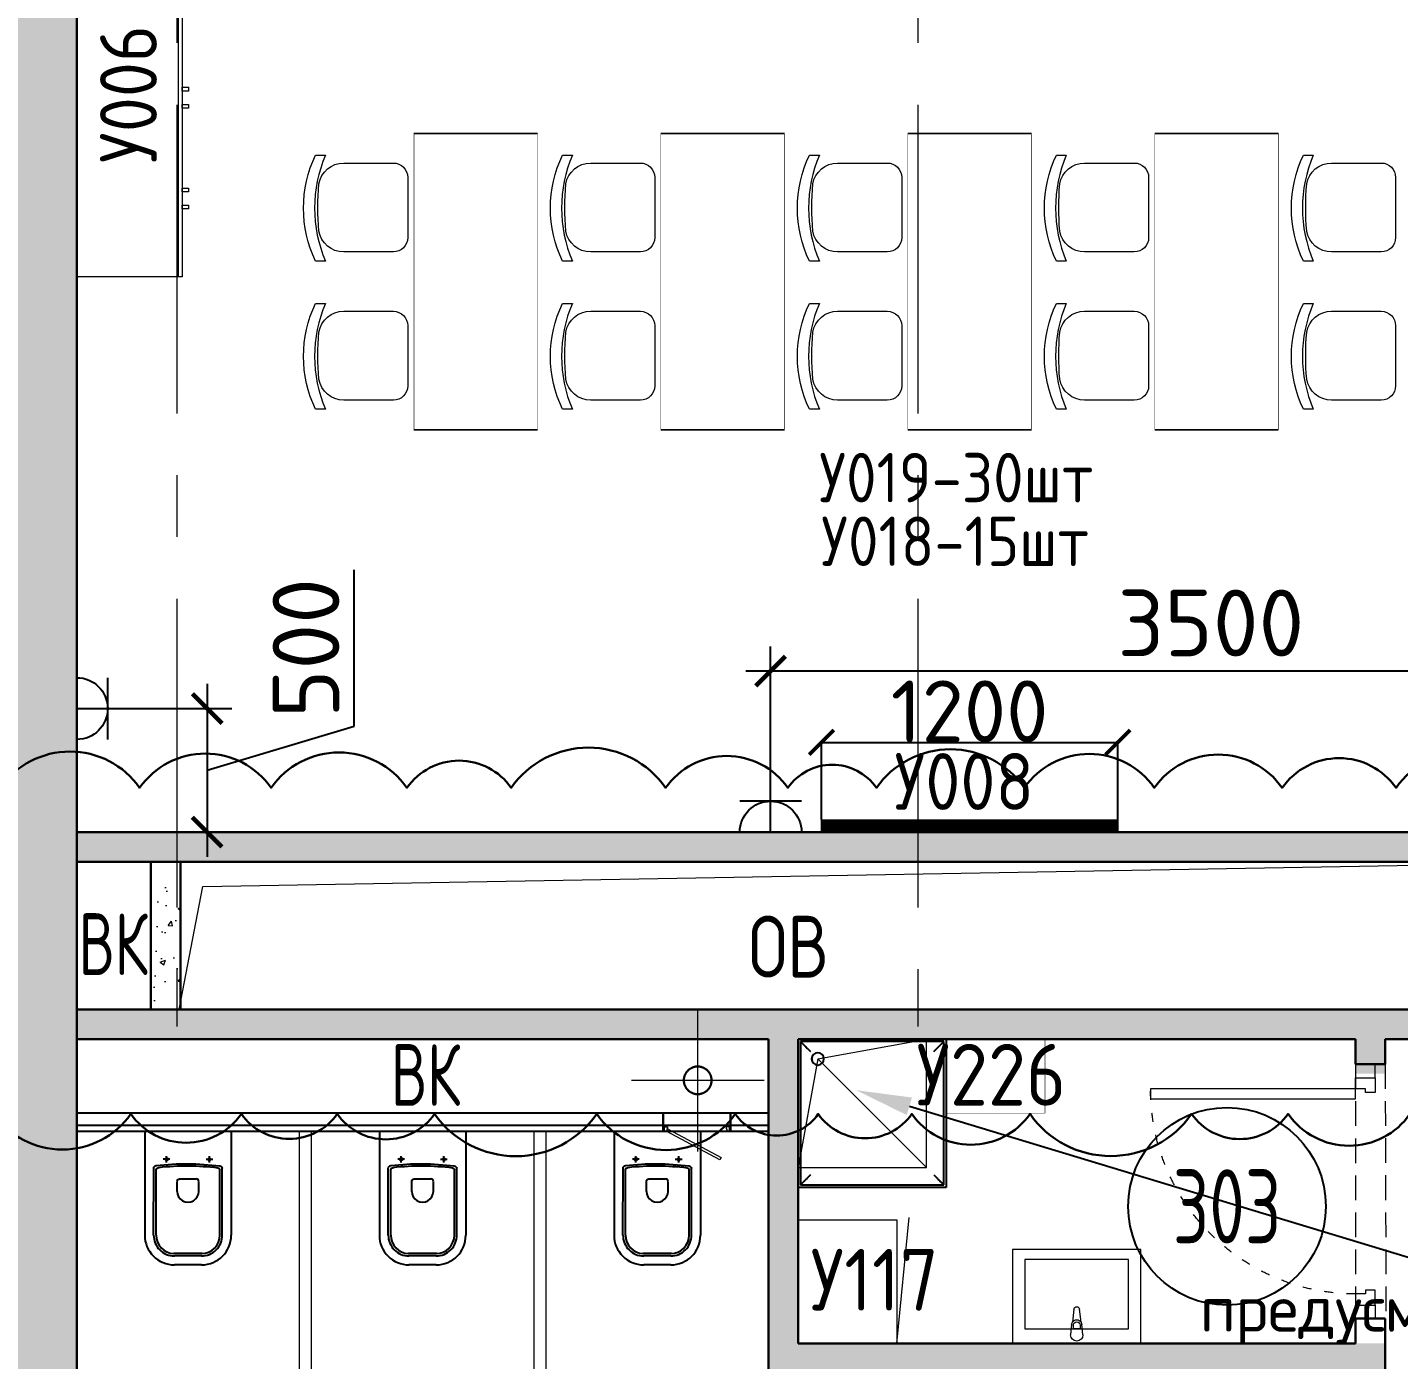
# Model space of a CAD drawing. Header units: millimetres. Extents: x -8417289 to 9420486, y 0 to 166066.
# Drawn here: x 75037 to 80590, y 77283 to 82676 of the extents above; entities that cross this region are included whole.
import ezdxf
from ezdxf import colors
from ezdxf.entities.mleader import LeaderData, LeaderLine
from ezdxf.enums import TextEntityAlignment as Align
from ezdxf.math import Vec2, Vec3

# ---------------------------------------------------------------- set-up
doc = ezdxf.new("R2010")
doc.units = ezdxf.units.MM
doc.header["$MEASUREMENT"] = 0
doc.set_wipeout_variables(frame=1)
doc.header["$PDMODE"] = 3
doc.header["$PDSIZE"] = -4
for name, pattern in [('ACAD_ISO03W100', [30, 12, -18]), ('ADSK_Штриховая_ш2 п1', [3, 2, -1]), ('CENTER', [2, 1.25, -0.25, 0.25, -0.25])]:
    doc.linetypes.add(name, pattern=pattern)
doc.layers.get('0').update_dxf_attribs({"color": 250, "lineweight": 9})
doc.layers.get('Defpoints').update_dxf_attribs({"color": 6})
for name, color, linetype, lineweight in [('АР_Двери', 175, 'Continuous', 18), ('АР_Маркер экспликации', 239, 'Continuous', 13), ('АР_Номер помещения', 1, 'Continuous', 25), ('АР_Оси', 195, 'Continuous', 9), ('АР_Перегородки газоблок', 165, 'Continuous', 30), ('АР_Перегородки газоблок_Штрих', 165, 'Continuous', 5), ('АР_Перегородки сантехнические', 216, 'Continuous', 9), ('АР_Сущ Несущая стена', 216, 'Continuous', 30), ('АР_тонкая линия', 250, 'Continuous', 0), ('АР_Штриховка монолит', 250, 'Continuous', 9), ('Подвал', 250, 'Continuous', 30), ('ТХ_мебель передв', 250, 'Continuous', 13)]:
    doc.layers.add(name, color=color, linetype=linetype, lineweight=lineweight)
for name, color, linetype in [('АР_Отверстия', 251, 'Continuous'), ('ТХ_мебель передв_поз', 251, 'Continuous'), ('ТХ_привязки_ЭО', 96, 'Continuous'), ('ТХ_примечание', 40, 'Continuous'), ('ТХ_размеры', 240, 'Continuous'), ('ТХ_розетки ЭО', 86, 'Continuous'), ('ТХ_сантехника', 253, 'Continuous')]:
    doc.layers.add(name, color=color, linetype=linetype)
doc.styles.add('GOST 2.304', font='CS_Gost2304.shx')
doc.styles.add('gost_A', font='CS_Gost2304.shx', dxfattribs={"width": 0.71})
doc.styles.add('ICOCPEUR', font='isocpeur.TTF')
doc.styles.add('ISOCPEUR', font='isocpeur.TTF')
doc.styles.add('ISOCPEUR_1', font='isocpeur.TTF', dxfattribs={"width": 0.9, "height": 250})
doc.dimstyles.new('R_100', dxfattribs={"dimtxt": 270, "dimasz": 120, "dimexe": 100, "dimexo": 0, "dimgap": 60, "dimtad": 1, "dimdec": 0, "dimrnd": 50, "dimzin": 0, "dimdsep": 46, "dimtxsty": 'ISOCPEUR', "dimblk": 'ARCHTICK', "dimcen": 0, "dimdle": 100, "dimclrd": 256, "dimclre": 256, "dimclrt": 256, "dimadec": 0, "dimazin": 0, "dimtfac": 2, "dimtdec": 0, "dimtofl": 0, "dimtmove": 1, "dimatfit": 3, "dimfxl": 1, "dimtvp": 3, "dimtolj": 1, "dimtzin": 0, "dimarcsym": 0})
doc.dimstyles.new('Копия SPDS', dxfattribs={"dimtxt": 250, "dimasz": 100, "dimexe": 0.5, "dimexo": 0.625, "dimtad": 1, "dimdec": 0, "dimrnd": 10, "dimtxsty": 'ISOCPEUR', "dimblk": 'ARCHTICK', "dimcen": 2.5, "dimdle": 0.5, "dimclrd": 256, "dimclre": 256, "dimclrt": 256, "dimadec": 0, "dimazin": 2, "dimtfac": 0.75, "dimtdec": 0, "dimtmove": 1, "dimatfit": 3, "dimfxl": 1, "dimtolj": 1, "dimarcsym": 1})

# ---------------------------------------------------------------- blocks, each defined once
blk = doc.blocks.new('*U204')
at = {"layer": 'АР_Номер помещения', "color": 7}
blk.add_circle((-20400, 2553.5), 400, dxfattribs=at)
at = {"color": 7, "style": 'ISOCPEUR', "width": 0.7, "flags": 1}
blk.add_attdef('КАТЕГОРИЯ', (-499.2, -2092.2), '', height=250, dxfattribs=at)
at = {"layer": 'АР_Номер помещения', "color": 7, "style": 'ISOCPEUR', "width": 0.7}
blk.add_attdef('НОМЕР_ПОМЕЩЕНИЯ', text='', height=300, dxfattribs=at).set_placement((-20400, 2553.5), align=Align.MIDDLE_CENTER)
blk = doc.blocks.new('Из_буфера30949')
for p, q in [((-600, 0), (-600, 600)), ((-600, 600), (0, 600)), ((-590, 590), (-590, 10)), ((-10, 590), (-590, 590)), ((-10, 10), (-10, 590)), ((0, 600), (0, 0)), ((0, 0), (-600, 0)), ((-590, 10), (-10, 10))]:
    blk.add_line(p, q)
for start, end in [(90, 270), (270, 90)]:
    blk.add_arc((-80, 80), 25, start, end)
for points, knots in [([(-550, 550), (-553.5, 553.6), (-558.7, 558.7), (-565.4, 565.3), (-569.3, 569.3), (-572.2, 572.2), (-575.1, 575.1), (-577.7, 577.7), (-580.1, 580.1), (-582.3, 582.3), (-584.7, 584.7), (-587.1, 587.1), (-589.3, 589.3), (-590, 590), (-590, 590)], [0, 0, 0, 0, 0.166667, 0.25, 0.333333, 0.375, 0.416667, 0.5, 0.541667, 0.583333, 0.666667, 0.75, 0.833333, 1, 1, 1, 1]), ([(-50, 550), (-46.4, 553.5), (-41.3, 558.7), (-34.7, 565.4), (-30.7, 569.3), (-27.8, 572.2), (-24.9, 575.1), (-22.3, 577.7), (-19.9, 580.1), (-17.7, 582.3), (-15.3, 584.7), (-12.9, 587.1), (-10.7, 589.3), (-10, 590), (-10, 590)], [0, 0, 0, 0, 0.166667, 0.25, 0.333333, 0.375, 0.416667, 0.5, 0.541667, 0.583333, 0.666667, 0.75, 0.833333, 1, 1, 1, 1]), ([(-550, 50), (-553.6, 46.5), (-558.7, 41.3), (-565.3, 34.6), (-569.3, 30.7), (-572.2, 27.8), (-575.1, 24.9), (-577.7, 22.3), (-580.1, 19.9), (-582.3, 17.7), (-584.7, 15.3), (-587.1, 12.9), (-589.3, 10.7), (-590, 10), (-590, 10)], [0, 0, 0, 0, 0.166667, 0.25, 0.333333, 0.375, 0.416667, 0.5, 0.541667, 0.583333, 0.666667, 0.75, 0.833333, 1, 1, 1, 1]), ([(-10, 10), (-10, 10), (-10.7, 10.7), (-12.9, 12.9), (-15.3, 15.3), (-17.7, 17.7), (-19.9, 19.9), (-22.3, 22.3), (-24.9, 24.9), (-27.8, 27.8), (-30.7, 30.7), (-34.6, 34.7), (-41.3, 41.3), (-46.5, 46.4), (-50, 50)], [-1, -1, -1, -1, -0.833333, -0.75, -0.666667, -0.583333, -0.541667, -0.5, -0.416667, -0.375, -0.333333, -0.25, -0.166667, 0, 0, 0, 0])]:
    blk.add_open_spline(points, degree=3, knots=knots)
blk = doc.blocks.new('унитаз поликлиники')
for p, q in [((0, 175), (0, -175)), ((0, 175), (420, 175)), ((420, 138.7), (149.6, 138.7)), ((420, 129), (156.8, 128.7)), ((125.6, 86.7), (99.5, 86.7)), ((112.4, 73.1), (112.4, 100.2)), ((494, 57.1), (494, -57.1)), ((191.9, -33.7), (191.9, 33.7)), ((242.4, 43.7), (201.9, 43.7)), ((504, 55), (504, -55)), ((540, 55), (540, -55)), ((242.4, -43.7), (201.9, -43.7)), ((125.5, -86.5), (99.4, -86.5)), ((112.3, -73), (112.3, -100.1)), ((420, -139), (147.9, -138.7)), ((420, -129), (155.2, -128.7)), ((0, -175), (420, -175))]:
    blk.add_line(p, q)
for centre, radius, start, end in [((420, 55), 120, 0, 90), ((420.5, 55.2), 83.5, 359.8619, 90.3335), ((420, 55), 74, 0, 90), ((242.4, 0), 43.7, 270, 90), ((420, -55), 120, 270, 0), ((420, -55), 84, 270, 0), ((420, -55), 74, 270, 358.4018)]:
    blk.add_arc(centre, radius, start, end)
at = {"extrusion": (0, 0, -1)}
for centre, major_axis, ratio, start_param, end_param in [((1158.1, 0), (-731, -726.4), 0.993775, 0.659849, 0.910919), ((984.1, 0), (-23.4, -941.4), 0.89728, 1.422258, 1.677847), ((149.5, 127.3), (-5.6, -10.5), 0.821373, 1.269211, 2.570669), ((154.4, 119.8), (-5.61, -7.72), 0.798093, 1.232924, 2.686723), ((112.4, 86.8), (3.55, 3.55), 1, 5.504025, 11.78721), ((201.9, -33.5), (4.12, -9.49), 0.964797, 0.42926, 1.943413), ((147.9, -127.5), (5.4, -10.4), 0.836443, 0.56114, 1.877577), ((155.2, -117.5), (5.3, -10.4), 0.842984, 0.549902, 1.8819)]:
    blk.add_ellipse(centre, major_axis=major_axis, ratio=ratio, start_param=start_param, end_param=end_param, dxfattribs=at)
for centre, major_axis, ratio, start_param, end_param in [((201.9, 33.5), (4.12, 9.49), 0.964797, 0.42926, 1.943413), ((112.3, -86.6), (3.54, -3.55), 1, 5.504025, 11.78721)]:
    blk.add_ellipse(centre, major_axis=major_axis, ratio=ratio, start_param=start_param, end_param=end_param)
blk = doc.blocks.new('*U980')
blk.add_lwpolyline([(100, 80), (100, 910), (140, 910), (140, 80)], close=True)
for points in [[(0, 0), (0, 80), (55, 80), (55, 0), (0, 0)], [(55, 80), (55, 0), (115, 0), (115, 40), (100, 40), (100, 80), (55, 80)], [(975, 80), (975, 0), (915, 0), (915, 40), (930, 40), (930, 80), (975, 80)], [(1030, 0), (1030, 80), (975, 80), (975, 0), (1030, 0)]]:
    blk.add_lwpolyline(points)
at = {"linetype": 'ACAD_ISO03W100', "ltscale": 3}
blk.add_arc((100, 80), 830, 0, 90, dxfattribs=at)
blk = doc.blocks.new('A$C0e870455')
at = {"layer": 'АР_Оси', "linetype": 'CENTER', "ltscale": 1000}
for p, q in [((0, -288.1), (0, 288.1)), ((268.5, 0), (-268.5, 0))]:
    blk.add_line(p, q, dxfattribs=at)
at = {"layer": 'АР_Оси', "linetype": 'CENTER', "lineweight": 30, "ltscale": 1000}
blk.add_circle((0, 0), 56, dxfattribs=at)
blk = doc.blocks.new('A$Ccaf15605')
at = {"layer": 'ТХ_сантехника', "lineweight": 13, "ltscale": 500}
for p, q in [((0, 0), (-80, 440)), ((440, 440), (0, 0)), ((0, 0), (440, -80))]:
    blk.add_line(p, q, dxfattribs=at)
for points in [[(520, 520), (-80, 520), (-80, -80), (520, -80)], [(440, 440), (-80, 440), (-80, -80), (440, -80)]]:
    blk.add_lwpolyline(points, close=True, dxfattribs=at)
blk.add_circle((0, 0), 25, dxfattribs=at)
blk = doc.blocks.new('*U1496')
at = {"color": 7}
blk.add_wipeout([(-565, 60), (445, 60), (445, -218), (-565, -218)], dxfattribs=at)
for p, q in [((-530, 60), (-565, 60)), ((-550, 60), (-550, -10)), ((-550, -10), (-550, 60)), ((-510, 60), (-530, 60)), ((-510, 20), (-510, 60)), ((-500, 20), (-510, 20)), ((-500, -10), (-500, 20)), ((380, -10), (380, 20)), ((380, 20), (390, 20)), ((390, 20), (390, 60)), ((390, 60), (410, 60)), ((410, 60), (445, 60)), ((430, 60), (430, -10)), ((430, -10), (430, 60)), ((-565, -10), (-530, -10)), ((-530, -10), (-500, -10)), ((410, -10), (380, -10)), ((445, -10), (410, -10))]:
    blk.add_line(p, q)
at = {"lineweight": 30}
for p, q in [((-565, 60), (-565, -218)), ((445, 60), (445, -218))]:
    blk.add_line(p, q, dxfattribs=at)
blk.add_lwpolyline([(389, 60), (370, 25), (-424, 448), (-406, 483)], close=True)
blk = doc.blocks.new('Из_буфера27431')
at = {"linetype": 'Continuous', "lineweight": 5}
for p, q in [((-138.5, 11.1), (-85.6, 17.7)), ((-138.5, 11.1), (-85.6, 17.7)), ((-76.1, 21), (-34.1, 25)), ((-76.1, 21), (-34.1, 25)), ((-59, 13.6), (-73.9, 13.6)), ((-59, 13.6), (-73.9, 13.6)), ((-59, -13.6), (-59, 13.6)), ((-59, -13.6), (-59, 13.6)), ((-85.6, -17.7), (-138.5, -11.1)), ((-85.6, -17.7), (-138.5, -11.1)), ((-34.1, -25), (-76.1, -21)), ((-34.1, -25), (-76.1, -21)), ((-73.9, -13.6), (-59, -13.6)), ((-73.9, -13.6), (-59, -13.6))]:
    blk.add_line(p, q, dxfattribs=at)
for points in [[(0, -260), (-380, -260), (-380, 260), (0, 260)], [(-59, -210), (-339.1, -210), (-339.1, 210), (-59, 210)], [(-59, -210), (-339.1, -210), (-339.1, 210), (-59, 210)]]:
    blk.add_lwpolyline(points, close=True, dxfattribs=at)
for centre, radius, start, end in [((-137.1, 0), 11.2, 97.1389, 262.8611), ((-137.1, 0), 11.2, 97.1389, 262.8611), ((-74.2, 0), 21.1, 122.771, 237.229), ((-74.2, 0), 21.1, 122.771, 237.229), ((-73.9, 0), 13.6, 90, 270), ((-73.9, 0), 13.6, 90, 270), ((-74.2, 0), 21.1, 95.1696, 122.771), ((-74.2, 0), 21.1, 95.1696, 122.771), ((-34.1, 0), 25, 270, 90), ((-34.1, 0), 25, 270, 90), ((-74.2, 0), 21.1, 237.229, 264.8304), ((-74.2, 0), 21.1, 237.229, 264.8304)]:
    blk.add_arc(centre, radius, start, end, dxfattribs=at)
blk = doc.blocks.new('A$C3da1b1ea')
at = {"lineweight": 0}
blk.add_lwpolyline([(0, 0), (50, 0), (50, -1200), (0, -1200), (0, 0)], dxfattribs=at)
blk = doc.blocks.new('_ArchTick')
at = {"color": 0, "linetype": 'ByBlock', "const_width": 0.15}
blk.add_lwpolyline([(-0.5, -0.5), (0.5, 0.5)], dxfattribs=at)
blk = doc.blocks.new('*D2329')
at = {"layer": 'Defpoints', "color": 0, "lineweight": 13, "ltscale": 0.1, "transparency": 16777216}
for p in [(79452.6, 79781.7), (78252.6, 79468.5), (79452.6, 79468.5)]:
    blk.add_point(p, dxfattribs=at)
at = {"layer": 'ТХ_размеры', "lineweight": -2, "ltscale": 0.1, "transparency": 16777216}
for p, q in [((78252.1, 79781.7), (79453.1, 79781.7)), ((78252.6, 79469.1), (78252.6, 79782.2)), ((79452.6, 79469.1), (79452.6, 79782.2))]:
    blk.add_line(p, q, dxfattribs=at)
at = {"layer": 'ТХ_размеры', "lineweight": -2, "ltscale": 0.1, "transparency": 16777216, "xscale": 100, "yscale": 100, "zscale": 100, "rotation": 180}
blk.add_blockref('_ArchTick', (78252.6, 79781.7), dxfattribs=at)
at = {"layer": 'ТХ_размеры', "lineweight": -2, "ltscale": 0.1, "transparency": 16777216, "xscale": 100, "yscale": 100, "zscale": 100}
blk.add_blockref('_ArchTick', (79452.6, 79781.7), dxfattribs=at)
at = {"layer": 'ТХ_размеры', "ltscale": 0.1, "transparency": 16777216, "insert": (78852.6, 79907.3), "char_height": 250, "attachment_point": 5, "style": 'ISOCPEUR'}
blk.add_mtext('\\A1;1200', dxfattribs=at)
blk = doc.blocks.new('У018')
at = {"layer": 'ТХ_мебель передв', "ltscale": 100, "const_width": 2}
blk.add_lwpolyline([(94750.1, 82280.2), (95250.1, 82280.2), (95250.1, 81080.2), (94750.1, 81080.2)], close=True, dxfattribs=at)
blk = doc.blocks.new('тумба под доской')
for points in [[(-1450.6, -426.2), (0, -426.2), (0, 0), (-1450.6, 0)], [(-1164.7, -452.7), (-1148.9, -452.7), (-1148.9, -426.2), (-1164.7, -426.2)], [(-1095.9, -452.7), (-1080, -452.7), (-1080, -426.2), (-1095.9, -426.2)], [(-767.7, -452.7), (-751.8, -452.7), (-751.8, -426.2), (-767.7, -426.2)], [(-698.8, -452.7), (-683, -452.7), (-683, -426.2), (-698.8, -426.2)], [(-360, -452.7), (-344.1, -452.7), (-344.1, -426.2), (-360, -426.2)], [(-291.2, -452.7), (-275.3, -452.7), (-275.3, -426.2), (-291.2, -426.2)]]:
    blk.add_lwpolyline(points, close=True)
blk.add_lwpolyline([(-1450.6, -410.3), (0, -410.3)])
blk = doc.blocks.new('Стул парты')
for points in [[(-95.3, -360, -0.36493), (-180, -259.4), (-180, -58.2, -0.414078), (-121.8, 0), (121.8, 0, -0.414078), (180, -58.2), (180, -259.4, -0.36493), (95.3, -360, -0.041656)], [(-211.8, -333.5, 0.203875), (217.1, -333.5), (217.1, -373.5, -0.227009), (-211.8, -373.5)]]:
    blk.add_lwpolyline(points, format="xyb", close=True)
blk = doc.blocks.new('Шкаф для ПУИ 500х400')
blk.add_line((400, 0), (450, -510))
blk.add_lwpolyline([(400, -500), (400, 0), (0, 0), (0, -500)], close=True)
blk = doc.blocks.new('У226')
at = {"ltscale": 0.1, "const_width": 2}
blk.add_lwpolyline([(291837.1, -218416.9), (292137.1, -218416.9), (292137.1, -218816.9), (291837.1, -218816.9)], close=True, dxfattribs=at)
blk = doc.blocks.new('*U3110')
at = {"color": 0, "linetype": 'ByBlock', "lineweight": -2}
for p, q in [((0, 2.5), (0, -2.5)), ((2.5, 2.5), (2.5, -2.5)), ((0, 0), (2.5, 0)), ((2.5, 0), (5, 0))]:
    blk.add_line(p, q, dxfattribs=at)
blk.add_arc((0, 0), 2.5, 270, 90, dxfattribs=at)
at = {"style": 'GOST 2.304', "width": 0.8, "flags": 1}
blk.add_attdef('MARKA', (-9.86, 4.54), '', height=2.5, dxfattribs=at)
at = {"ltscale": 50, "style": 'gost_A', "width": 0.71}
blk.add_attdef('№GRUP', text='', height=2.5, dxfattribs=at).set_placement((5.14, 6.05), align=Align.MIDDLE_CENTER)
blk = doc.blocks.new('*D3028')
at = {"layer": 'Defpoints', "color": 0, "linetype": 'ByBlock', "lineweight": 13, "ltscale": 500, "transparency": 16777216}
for p in [(78047, 80070.1), (78047, 79668.5), (81547, 79418.5)]:
    blk.add_point(p, dxfattribs=at)
at = {"layer": 'ТХ_привязки_ЭО', "linetype": 'ByBlock', "lineweight": -2, "ltscale": 500, "transparency": 16777216}
for p, q in [((78047, 79668.5), (78047, 80170.1)), ((81547, 79418.5), (81547, 80170.1)), ((81647, 80070.1), (77947, 80070.1))]:
    blk.add_line(p, q, dxfattribs=at)
at = {"layer": 'ТХ_привязки_ЭО', "linetype": 'ByBlock', "lineweight": -2, "ltscale": 500, "transparency": 16777216, "xscale": 120, "yscale": 120, "zscale": 120, "rotation": 180}
blk.add_blockref('_ArchTick', (78047, 80070.1), dxfattribs=at)
at = {"layer": 'ТХ_привязки_ЭО', "linetype": 'ByBlock', "lineweight": -2, "ltscale": 500, "transparency": 16777216, "xscale": 120, "yscale": 120, "zscale": 120}
blk.add_blockref('_ArchTick', (81547, 80070.1), dxfattribs=at)
at = {"layer": 'ТХ_привязки_ЭО', "linetype": 'ByBlock', "lineweight": 13, "ltscale": 500, "transparency": 16777216, "insert": (79829.5, 80265.1), "char_height": 270, "attachment_point": 5, "style": 'ISOCPEUR'}
blk.add_mtext('\\A1;3500', dxfattribs=at)
blk = doc.blocks.new('*D3030')
at = {"layer": 'Defpoints', "color": 0, "linetype": 'ByBlock', "lineweight": 13, "ltscale": 500, "transparency": 16777216}
for p in [(75487.5, 79918.5), (75237.5, 79418.5), (75765.3, 79418.5)]:
    blk.add_point(p, dxfattribs=at)
at = {"layer": 'ТХ_привязки_ЭО', "linetype": 'ByBlock', "lineweight": -2, "ltscale": 500, "transparency": 16777216}
for p, q in [((76360.3, 79847), (76360.3, 80480)), ((75765.3, 80018.5), (75765.3, 79318.5)), ((75487.5, 79918.5), (75865.3, 79918.5)), ((75765.3, 79668.5), (76360.3, 79847)), ((75237.5, 79418.5), (75865.3, 79418.5))]:
    blk.add_line(p, q, dxfattribs=at)
at = {"layer": 'ТХ_привязки_ЭО', "linetype": 'ByBlock', "lineweight": -2, "ltscale": 500, "transparency": 16777216, "xscale": 120, "yscale": 120, "zscale": 120}
for p, rotation in [((75765.3, 79918.5), 90), ((75765.3, 79418.5), 270)]:
    blk.add_blockref('_ArchTick', p, dxfattribs=dict(at, rotation=rotation))
at = {"layer": 'ТХ_привязки_ЭО', "linetype": 'ByBlock', "lineweight": 13, "ltscale": 500, "transparency": 16777216, "insert": (76165.3, 80163.5), "char_height": 270, "attachment_point": 5, "rotation": 90, "style": 'ISOCPEUR'}
blk.add_mtext('\\A1;500', dxfattribs=at)

msp = doc.modelspace()

# ---------------------------------------------------------------- hatches: boundary and pattern name
at = {"layer": 'АР_Перегородки газоблок_Штрих', "ltscale": 100}
h = msp.add_hatch(dxfattribs=at)
h.set_pattern_fill('AR-CONC', color=256, scale=30)
h.set_pattern_definition([(50, (0, 100), (215.17805, -18.82564), [22.5, -247.5]), (355, (0, 100), (-41.6254, 225.65764), [18, -198]), (100.45144, (17.93, 98.43), (173.55265, 206.832), [19.12206, -210.34263]), (46.1842, (0, 160), (320.1724, -49.6558), [33.75, -371.25]), (96.63564, (26.68, 155.86), (280.3986, 292.2356), [28.6831, -315.5141]), (351.18416, (0, 160), (280.3986, 292.2356), [27, -297]), (21, (30, 145), (179.07212, -120.78567), [22.5, -247.5]), (326, (30, 145), (72.9946, 217.545), [18, -198]), (71.45144, (44.92, 134.93), (252.0667, 96.75935), [19.12206, -210.34263]), (37.5, (0, 100), (3.647957, 99.868156), [0, -195.6, 0, -201, 0, -198.75]), (7.5, (0, 100), (78.92086, 118.32351), [0, -114.6, 0, -191.1, 0, -75.75]), (327.5, (-66.9, 100), (160.14673, -6.76646), [0, -75, 0, -234, 0, -310.5]), (317.5, (-96.9, 100), (174.95585, 30.0315), [0, -97.5, 0, -155.4, 0, -220.5])])
h.paths.add_polyline_path([(81547, 79418.5), (75642.4, 79418.5), (75642.4, 79298.5), (81427, 79298.5), (81427, 78700.3), (81547, 78580.3)])
h.paths.add_polyline_path([(75642.4, 79418.5), (75237.5, 79418.5), (75237.5, 79298.5), (75642.4, 79298.5)])
h = msp.add_hatch(dxfattribs=at)
h.set_pattern_fill('AR-CONC', color=256, scale=30)
h.set_pattern_definition([(50, (126388.16, 0), (215.17805, -18.82564), [22.5, -247.5]), (355, (126388.16, 0), (-41.6254, 225.65764), [18, -198]), (100.45144, (126406.09, -1.57), (173.55265, 206.832), [19.12206, -210.34263]), (46.1842, (126388.16, 60), (320.1724, -49.6558), [33.75, -371.25]), (96.63564, (126414.84, 55.86), (280.3986, 292.2356), [28.6831, -315.5141]), (351.18416, (126388.16, 60), (280.3986, 292.2356), [27, -297]), (21, (126418.16, 45), (179.0721, -120.78567), [22.5, -247.5]), (326, (126418.16, 45), (72.9946, 217.545), [18, -198]), (71.45144, (126433.08, 34.93), (252.0667, 96.75935), [19.12206, -210.34263]), (37.5, (126388.156, 0), (3.647957, 99.868156), [0, -195.6, 0, -201, 0, -198.75]), (7.5, (126388.16, 0), (78.92086, 118.32351), [0, -114.6, 0, -191.1, 0, -75.75]), (327.5, (126321.26, 0), (160.14673, -6.76646), [0, -75, 0, -234, 0, -310.5]), (317.5, (126291.26, 0), (174.95585, 30.0315), [0, -97.5, 0, -155.4, 0, -220.5])])
h.paths.add_polyline_path([(75657.4, 79198.4), (75537.4, 79198.4), (75537.4, 78700.3), (75657.4, 78700.3)])

# ---------------------------------------------------------------- linework, layer by layer
at = {"layer": 'Defpoints', "color": 4, "lineweight": 30}
msp.add_lwpolyline([(83642, 79597.7, 0.520567), (83208.6, 79597.7, 0.520567), (82596.6, 79597.7, 0.520567), (82081.6, 79597.7, 0.520567), (81509, 79597.7, 0.520567), (81158.2, 79597.7, 0.520567), (80579.5, 79597.7, 0.520567), (80118.2, 79597.7, 0.520567), (79600.5, 79597.7, 0.520567), (79074.3, 79597.7, 0.520567), (78475.4, 79597.7, 0.520567), (78116.7, 79597.7, 0.520567), (77621.8, 79597.7, 0.520567), (76996.4, 79597.7, 0.520567), (76574.1, 79597.7, 0.520567), (76024.4, 79597.7, 0.520567), (75491.9, 79597.7, 0.520567), (74927.4, 79597.7, 0.520567)], format="xyb", dxfattribs=at)
at = {"layer": 'АР_Оси', "linetype": 'CENTER', "ltscale": 1000}
for p, q in [((75642.4, 134363.2), (75642.4, 78630.8)), ((78642.4, 134363.2), (78642.4, 78630.8)), ((75237.5, 53394.4), (75237.5, 87701.9))]:
    msp.add_line(p, q, dxfattribs=at)
at = {"layer": 'АР_Перегородки газоблок', "ltscale": 100}
for p, q in [((75537.4, 78700.3), (75537.4, 79298.5)), ((75657.4, 78700.3), (75657.4, 79298.5))]:
    msp.add_line(p, q, dxfattribs=at)
for points in [[(75237.5, 79418.5), (81547, 79418.5)], [(81427, 79298.5), (75237.5, 79298.5)], [(75237.5, 78700.3), (81427, 78700.3)], [(75657.4, 78700.3), (75657.4, 78700.3)], [(75237.5, 78580.3), (78037.8, 78580.3)], [(78037.8, 76146.4), (78037.8, 78580.3)], [(78157.8, 78580.4), (80414.9, 78580.4)], [(78157.8, 78580.3), (78157.8, 77348.7)], [(80415.2, 78478.7), (80414.9, 78580.3)], [(80534.9, 78580.3), (81547, 78580.3)], [(80534.9, 78580.3), (80535.2, 78479)], [(80535.2, 78479), (80415.2, 78478.7)], [(80414.8, 77348.7), (80414.8, 77448.7), (80535.2, 77448.7)], [(80535.2, 77448.7), (80535.2, 76295.7)], [(78157.8, 77348.7), (80414.8, 77348.7)]]:
    msp.add_lwpolyline(points, dxfattribs=at)
at = {"layer": 'АР_Перегородки сантехнические', "lineweight": 0}
for points in [[(76187.5, 78206.5), (76137.5, 78206.5), (76137.5, 77006.5), (76187.5, 77006.5)], [(77137.8, 78206.5), (77087.8, 78206.5), (77087.8, 77006.5), (77137.8, 77006.5)]]:
    msp.add_lwpolyline(points, close=True, dxfattribs=at)
at = {"layer": 'АР_Сущ Несущая стена', "ltscale": 100}
msp.add_line((75237.5, 86350.7), (75237.5, 75165.7), dxfattribs=at)
at = {"layer": 'АР_тонкая линия', "linetype": 'ADSK_Штриховая_ш2 п1', "ltscale": 50}
for p, q in [((80415.2, 78478.7), (80414.8, 77448.7)), ((80535.2, 78479), (80538.4, 77448.7))]:
    msp.add_line(p, q, dxfattribs=at)
at = {"layer": 'АР_тонкая линия', "color": 18, "ltscale": 100, "true_color": 0x000000}
msp.add_lwpolyline([(75652.5, 78700.4), (75747.3, 79198.5), (81428.8, 79298.3)], dxfattribs=at)
at = {"layer": 'ТХ_мебель передв'}
for p, q in [((77102.6, 82247.1), (76602.6, 82247.1)), ((77102.6, 82247.1), (76602.6, 82247.1)), ((76602.6, 82247.1), (77102.6, 82247.1)), ((78102.6, 82247.1), (77602.6, 82247.1)), ((78102.6, 82247.1), (77602.6, 82247.1)), ((77602.6, 82247.1), (78102.6, 82247.1)), ((79102.6, 82247.1), (78602.6, 82247.1)), ((79102.6, 82247.1), (78602.6, 82247.1)), ((78602.6, 82247.1), (79102.6, 82247.1)), ((80102.6, 82247.1), (79602.6, 82247.1)), ((80102.6, 82247.1), (79602.6, 82247.1)), ((79602.6, 82247.1), (80102.6, 82247.1)), ((76602.6, 81047.1), (77102.6, 81047.1)), ((76602.6, 81047.1), (77102.6, 81047.1)), ((77102.6, 81047.1), (76602.6, 81047.1)), ((77602.6, 81047.1), (78102.6, 81047.1)), ((77602.6, 81047.1), (78102.6, 81047.1)), ((78102.6, 81047.1), (77602.6, 81047.1)), ((78602.6, 81047.1), (79102.6, 81047.1)), ((78602.6, 81047.1), (79102.6, 81047.1)), ((79102.6, 81047.1), (78602.6, 81047.1)), ((79602.6, 81047.1), (80102.6, 81047.1)), ((79602.6, 81047.1), (80102.6, 81047.1)), ((80102.6, 81047.1), (79602.6, 81047.1))]:
    msp.add_line(p, q, dxfattribs=at)
at = {"layer": 'ТХ_мебель передв', "const_width": 50}
msp.add_lwpolyline([(79452.6, 79443.5), (78252.6, 79443.5)], dxfattribs=at)

# ---------------------------------------------------------------- block references
at = {"lineweight": 13, "ltscale": 500, "rotation": 270}
msp.add_blockref('A$Ccaf15605', (78237.8, 78500.3), dxfattribs=at)
at = {"layer": 'АР_Двери', "xscale": -1, "rotation": 90}
msp.add_blockref('*U980', (80495.2, 78478.7), dxfattribs=at)
at = {"layer": 'АР_Двери', "xscale": 0.2701273999331003, "yscale": 0.2701273999331003, "zscale": 0.2701273999331003, "rotation": 180.0022807060942}
msp.add_blockref('*U1496', (77731.9, 78222.7), dxfattribs=at)
at = {"layer": 'АР_Маркер экспликации', "color": 7}
ref = msp.add_blockref('*U204', (100294.9, 75349.9), dxfattribs=at)
ref.add_attrib('НОМЕР_ПОМЕЩЕНИЯ', '303', dxfattribs={"layer": 'АР_Номер помещения', "color": 7, "height": 300, "style": 'ISOCPEUR', "width": 0.7}).set_placement((79894.9, 77903.3), align=Align.MIDDLE_CENTER)
at = {"layer": 'ТХ_мебель передв', "xscale": -1}
for name, p, rotation in [('тумба под доской', (75237.4, 81665.8), 90), ('Шкаф для ПУИ 500х400', (78157.8, 77348.7), 180)]:
    msp.add_blockref(name, p, dxfattribs=dict(at, rotation=rotation))
at = {"layer": 'ТХ_мебель передв'}
for p in [(-18147.5, -33.1), (-17147.5, -33.1), (-16147.5, -33.1), (-15147.5, -33.1)]:
    msp.add_blockref('У018', p, dxfattribs=at)
at = {"layer": 'ТХ_мебель передв', "rotation": 270}
for name, p in [('Стул парты', (76577.6, 81947.1)), ('Стул парты', (77577.6, 81947.1)), ('Стул парты', (78577.6, 81947.1)), ('Стул парты', (79577.6, 81947.1)), ('Стул парты', (80577.6, 81947.1)), ('Стул парты', (76577.6, 81347.1)), ('Стул парты', (77577.6, 81347.1)), ('Стул парты', (78577.6, 81347.1)), ('Стул парты', (79577.6, 81347.1)), ('Стул парты', (80577.6, 81347.1)), ('У226', (297574.6, 370417.4))]:
    msp.add_blockref(name, p, dxfattribs=at)
at = {"layer": 'ТХ_мебель передв', "lineweight": 0, "rotation": 90}
msp.add_blockref('A$C3da1b1ea', (78252.6, 79418.5), dxfattribs=at)
at = {"layer": 'ТХ_розетки ЭО', "ltscale": 50, "xscale": -50, "yscale": 50, "zscale": 50}
for p, rotation in [((75237.5, 79918.5), 180), ((78047, 79418.5), 270)]:
    msp.add_blockref('*U3110', p, dxfattribs=dict(at, rotation=rotation))
at = {"layer": 'ТХ_сантехника', "ltscale": 75, "rotation": 180}
msp.add_blockref('Из_буфера30949', (78157.8, 78580.3), dxfattribs=at)
msp.add_blockref('Из_буфера30949', (78157.8, 78580.3), dxfattribs=at)
at = {"layer": 'ТХ_сантехника', "rotation": 270}
for p in [(75687.5, 78206.5), (76637.5, 78206.5)]:
    msp.add_blockref('унитаз поликлиники', p, dxfattribs=at)
at = {"layer": 'ТХ_сантехника', "ltscale": 100, "xscale": -1, "rotation": 90}
msp.add_blockref('Из_буфера27431', (79286.3, 77348.7), dxfattribs=at)

# ---------------------------------------------------------------- texts
at = {"layer": 'АР_Отверстия', "ltscale": 100, "char_height": 250, "attachment_point": 5, "line_spacing_factor": 0.7, "style": 'ICOCPEUR'}
for s, insert in [('\\A1;{\\W0.7;ВК}', (75384.5, 78964.8)), ('\\A1;{\\W0.8;ОВ}', (78119.6, 78954.7)), ('\\A1;{\\W0.7;ВК}', (76649.6, 78435.1))]:
    msp.add_mtext(s, dxfattribs=dict(at, insert=insert))
at = {"layer": 'ТХ_мебель передв_поз', "style": 'ISOCPEUR_1', "width": 0.9}
msp.add_text('У006', height=230, rotation=90, dxfattribs=at).set_placement((75561.7, 82126))
for s, height, p in [('У019-30шт', 200, (78243, 80753.4)), ('У018-15шт', 200, (78250.9, 80495.7)), ('У008', 230, (78547.4, 79508.3))]:
    msp.add_text(s, height=height, dxfattribs=at).set_placement(p)
at = {"layer": 'ТХ_мебель передв_поз', "lineweight": 0, "ltscale": 100, "transparency": 33554687, "style": 'ISOCPEUR_1', "width": 0.9}
for s, p in [('У226', (78636.3, 78311, -0.6)), ('У117', (78207.8, 77481))]:
    msp.add_text(s, height=250, dxfattribs=at).set_placement(p)

# ---------------------------------------------------------------- dimensions: what is measured, and where the dimension line sits
at = {"layer": 'ТХ_привязки_ЭО', "linetype": 'ByBlock', "lineweight": 13, "ltscale": 500}
dim = msp.add_linear_dim(base=(75765.3, 79418.5), p1=(75487.5, 79918.5), p2=(75237.5, 79418.5), angle=90, dimstyle='R_100', override={"dimpost": '\\X'}, dxfattribs=at)
dim.commit()
dim.dimension.update_dxf_attribs({"geometry": '*D3030', "text_midpoint": (76165.3, 79907)})
dim = msp.add_linear_dim(base=(78047, 80070.1), p1=(81547, 79418.5), p2=(78047, 79668.5), dimstyle='R_100', override={"dimpost": '\\X'}, dxfattribs=at)
dim.commit()
dim.dimension.update_dxf_attribs({"geometry": '*D3028', "text_midpoint": (79829.5, 80070.1), "dimtype": 160})
at = {"layer": 'ТХ_размеры', "ltscale": 0.1}
dim = msp.add_linear_dim(base=(79452.6, 79781.7), p1=(78252.6, 79468.5), p2=(79452.6, 79468.5), dimstyle='Копия SPDS', dxfattribs=at)
dim.commit()
dim.dimension.update_dxf_attribs({"geometry": '*D2329', "text_midpoint": (78852.6, 79907.3)})

# ---------------------------------------------------------------- next in the draw order: hatches: boundary and pattern name
at = {"layer": 'АР_Перегородки газоблок_Штрих', "ltscale": 100}
h = msp.add_hatch(dxfattribs=at)
h.set_pattern_fill('AR-CONC', color=256, scale=30)
h.set_pattern_definition([(50, (0, 0), (215.17805, -18.82564), [22.5, -247.5]), (355, (0, 0), (-41.6254, 225.65764), [18, -198]), (100.45144, (17.93, -1.57), (173.55265, 206.832), [19.12206, -210.34263]), (46.1842, (0, 60), (320.1724, -49.6558), [33.75, -371.25]), (96.63564, (26.68, 55.86), (280.3986, 292.2356), [28.6831, -315.5141]), (351.18416, (0, 60), (280.3986, 292.2356), [27, -297]), (21, (30, 45), (179.07212, -120.78567), [22.5, -247.5]), (326, (30, 45), (72.9946, 217.545), [18, -198]), (71.45144, (44.92, 34.93), (252.0667, 96.75935), [19.12206, -210.34263]), (37.5, (0, 0), (3.647957, 99.868156), [0, -195.6, 0, -201, 0, -198.75]), (7.5, (0, 0), (78.92086, 118.32351), [0, -114.6, 0, -191.1, 0, -75.75]), (327.5, (-66.9, 0), (160.14673, -6.76646), [0, -75, 0, -234, 0, -310.5]), (317.5, (-96.9, 0), (174.95585, 30.0315), [0, -97.5, 0, -155.4, 0, -220.5])])
h.paths.add_polyline_path([(80534.8, 77348.7), (78157.8, 77348.7), (78157.8, 78580.3), (80414.9, 78580.3), (80415.2, 78439.9), (80535.2, 78440.2), (80534.9, 78580.3), (81547, 78580.3), (81427, 78700.3), (75390.2, 78700.4), (75237.5, 78700.4), (75237.5, 78580.4), (78037.8, 78580.3), (78037.8, 76146.4), (78152.9, 76146.4), (78157.8, 76151.3), (78157.8, 77228.7), (80414.8, 77228.7), (80415.2, 76265.7), (80535.2, 76265.7)])
at = {"layer": 'АР_Штриховка монолит', "ltscale": 100}
h = msp.add_hatch(dxfattribs=at)
h.set_pattern_fill('ANSI35', color=256, scale=500)
h.paths.add_polyline_path([(109437.5, 86650.7), (74937.5, 86650.7), (74937.5, 82685.7), (74937.5, 82485.7), (74937.5, 75165.7), (75037.5, 75165.7), (75037.5, 73908.2), (75237.5, 73908.2), (75237.5, 74865.7), (78992.5, 74865.7), (78992.5, 73698.2), (79192.5, 73698.2), (79192.5, 74865.7), (88907.5, 74865.7), (88907.5, 75165.7), (75237.5, 75165.7), (75237.5, 86350.7), (109437.5, 86350.7)])

# ---------------------------------------------------------------- next in the draw order: linework, layer by layer
at = {"layer": 'Defpoints', "color": 4, "lineweight": 30}
msp.add_lwpolyline([(74902, 78277.3, 0.520567), (75456.2, 78277.3, 0.520567), (75903.8, 78277.3, 0.520567), (76291.7, 78277.3, 0.520567), (76686.4, 78277.3, 0.520567), (77343, 78277.3, 0.520567), (77903.6, 78277.3, 0.520567), (78239.7, 78277.3, 0.520567), (78618.5, 78277.3, 0.520567), (79097.3, 78277.3, 0.520567), (79751.4, 78277.3, 0.520567), (80142.2, 78277.3, 0.520567), (80636, 78277.3, 0.520567), (81079.7, 78277.3, 0.520567), (81469.6, 78277.3, 0.520567), (82080.2, 78277.3, 0.520567), (82678.4, 78277.3, 0.520567), (83048.7, 78277.3, 0.520567), (83677.4, 78277.3, 0.520567)], format="xyb", dxfattribs=at)
at = {"layer": 'АР_Перегородки газоблок', "color": 0, "lineweight": 25, "ltscale": 100}
for points in [[(75237.5, 78281.5), (78037.8, 78281.5)], [(75237.5, 78231.5), (78037.8, 78231.5)], [(78037.8, 78206.5), (75237.5, 78206.5)]]:
    msp.add_lwpolyline(points, dxfattribs=at)

# ---------------------------------------------------------------- next in the draw order: block references
at = {"layer": 'Подвал', "lineweight": 13, "ltscale": 500}
msp.add_blockref('A$C0e870455', (77751.6, 78413.5), dxfattribs=at)
at = {"layer": 'ТХ_сантехника', "rotation": 270}
msp.add_blockref('унитаз поликлиники', (77587.8, 78206.5), dxfattribs=at)

# ---------------------------------------------------------------- next in the draw order: leaders
at = {"layer": 'ТХ_примечание'}
ml = msp.add_multileader_mtext('Standard', dxfattribs=at)
ml.set_content('\\pxsm1,qc;{\\C256;предусмотреть поддон 600х600 в строительном исполнении}', color=7, style='ISOCPEUR')
ml.set_leader_properties(color=256, lineweight=25)
ml.build(insert=Vec2(0, 0))
ml.multileader.update_dxf_attribs({"text_left_attachment_type": 6, "text_right_attachment_type": 6, "dogleg_length": 150, "arrow_head_size": 225, "scale": 75})
ctx = ml.context
ctx.base_point, ctx.scale, ctx.char_height, ctx.arrow_head_size, ctx.landing_gap_size, ctx.plane_origin = Vec3(81897.5, 77358.5, -0.6), 75, 187.5, 225, 150, Vec3(107560.1, 62286.1, -0.6)
ctx.left_attachment, ctx.right_attachment, ctx.text_align_type = 6, 6, 1
notes = []
notes.append((ctx, [(0, (1, 1, 0), (81747.5, 77358.5, -0.6), (1, 0), 150, [(1, [(78393.2, 78373.6, -0.6)], 0, [])])]))
ctx.mtext.insert, ctx.mtext.width, ctx.mtext.defined_height, ctx.mtext.alignment, ctx.mtext.line_spacing_factor, ctx.mtext.flow_direction = Vec3(83359.3, 77583.5, -0.6), 2623.525, 2263.3, 2, 0.8, 5
for ctx, leaders in notes:
    for number, flags, end, landing, length, lines in leaders:
        leader = LeaderData()
        leader.index, (leader.has_last_leader_line, leader.has_dogleg_vector, leader.attachment_direction) = number, flags
        leader.last_leader_point, leader.dogleg_vector, leader.dogleg_length = Vec3(end), Vec3(landing), length
        for number, points, colour, breaks in lines:
            line = LeaderLine()
            line.index, line.vertices, line.color, line.breaks = number, Vec3.list(points), colors.encode_raw_color(colour), breaks
            leader.lines.append(line)
        ctx.leaders.append(leader)

doc.saveas('drawing.dxf')
